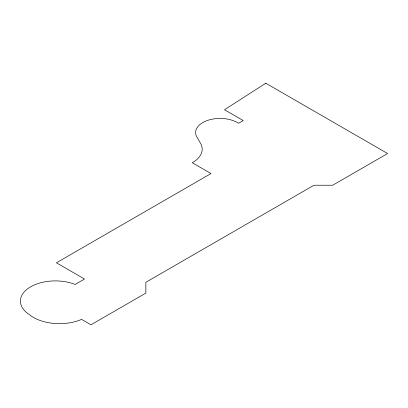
<?xml version="1.0" encoding="UTF-8"?>
<svg xmlns="http://www.w3.org/2000/svg" width="408" height="408" viewBox="0 0 408 408"><rect width="100%" height="100%" fill="white"/><g stroke="black" fill="none" stroke-linecap="round" stroke-linejoin="round"><path stroke-width="0.61" d="M265.792 83.212L224.492 109.762L243.229 120.579L238.542 123.282A24.475 14.127 0 0 0 207.228 120.533A24.475 14.127 0 0 0 197.441 137.924L200.348 142.989A32.502 18.768 0 0 1 192.26 162.726L211.002 173.548L56.401 262.803L84.512 279.031L75.138 284.442A34.955 20.181 0 0 0 29.203 287.691A34.955 20.181 0 0 0 29.116 314.415A36.771 21.231 0 0 0 81.6 319.382L90.974 324.788L145.865 293.097L145.865 282.28L313.966 185.227L332.704 185.227L387.6 153.536L265.792 83.212"/></g></svg>
